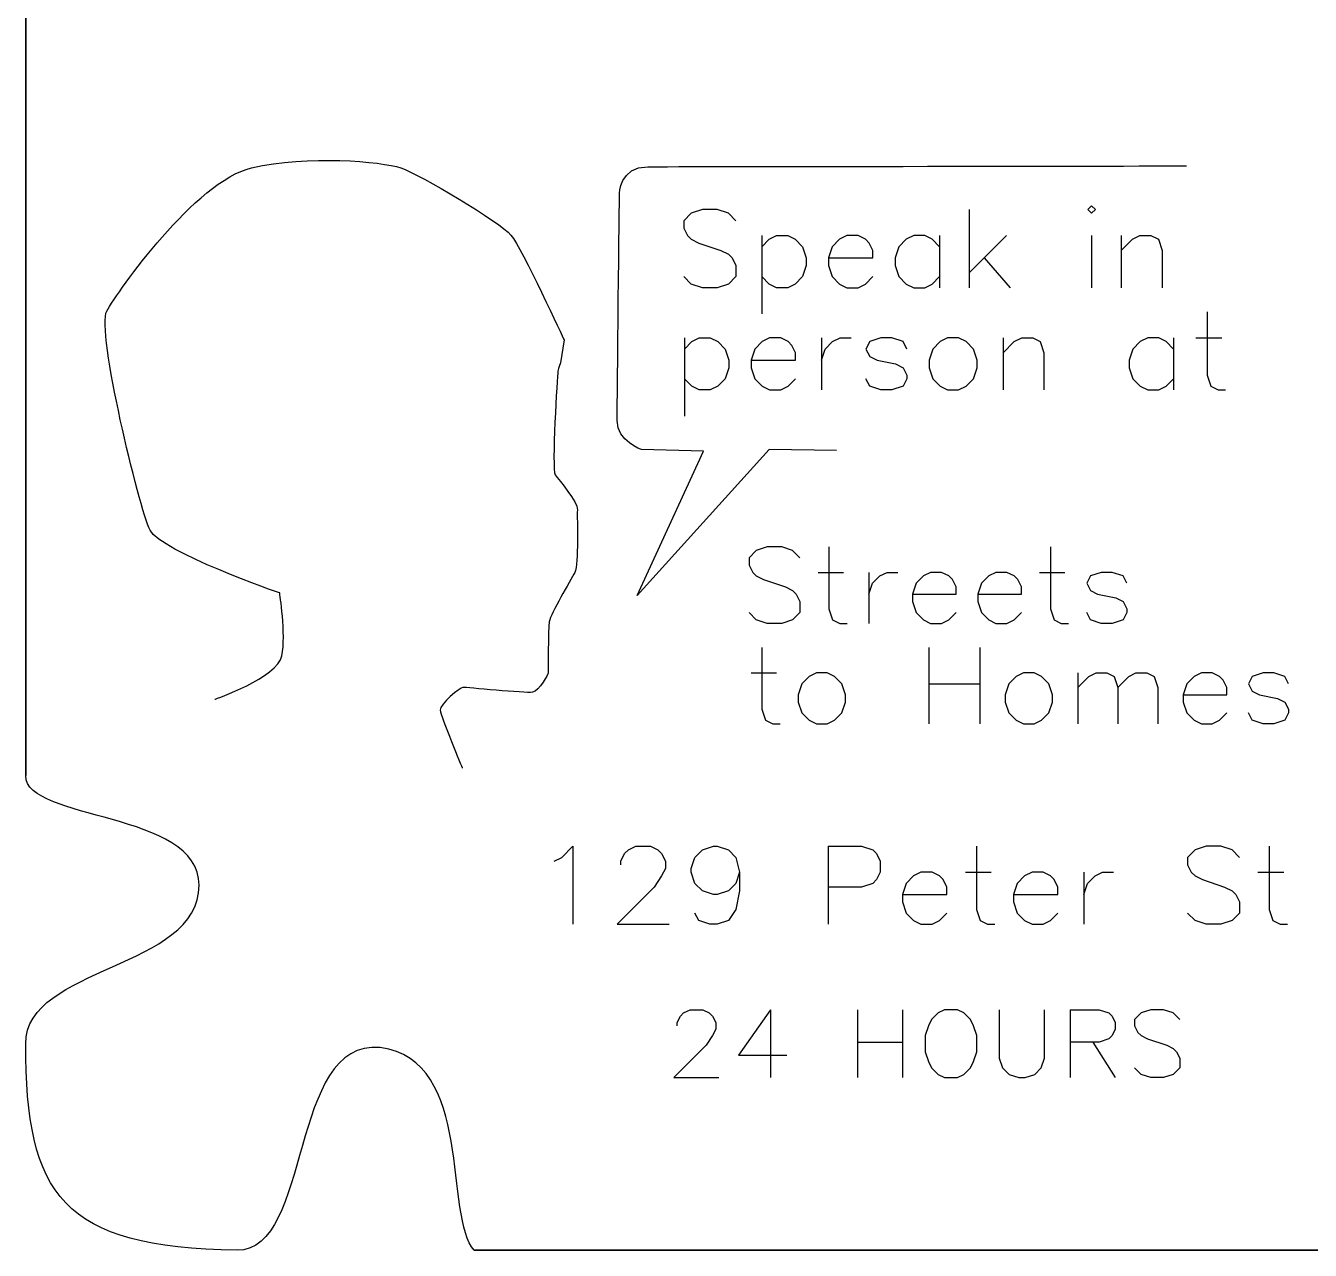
# Model space of a CAD drawing. Extents: x 10.3 to 80.3, y 180.8 to 251.
# Drawn here: x 10.27 to 45.12, y 180.79 to 214.01 of the extents above; entities that cross this region are included whole.
import ezdxf

# ---------------------------------------------------------------- set-up
doc = ezdxf.new("R2010")
doc.units = 0
doc.header["$MEASUREMENT"] = 0
for name, color, linetype in [('CUTOUT', 7, 'CONTINUOUS'), ('GRAPHICS', 7, 'CONTINUOUS'), ('TEXT', 7, 'CONTINUOUS')]:
    doc.layers.add(name, color=color, linetype=linetype)

# ---------------------------------------------------------------- blocks, each defined once
blk = doc.blocks.new('BLOCK_15')
at = {"layer": 'CUTOUT', "color": 7}
blk.add_open_spline([(22.438, 180.793), (21.61, 181.666), (22.445, 185.971), (19.886, 186.292)], degree=3, dxfattribs=at)
blk = doc.blocks.new('BLOCK_16')
at = {"layer": 'CUTOUT', "color": 7}
blk.add_open_spline([(19.886, 186.292), (17.388, 186.53), (18.046, 180.793), (16.004, 180.793)], degree=3, dxfattribs=at)
blk = doc.blocks.new('BLOCK_17')
at = {"layer": 'CUTOUT', "color": 7}
blk.add_open_spline([(16.004, 180.793), (11.259, 180.866), (10.27, 182.281), (10.27, 186.396)], degree=3, dxfattribs=at)
blk = doc.blocks.new('BLOCK_18')
at = {"layer": 'CUTOUT', "color": 7}
blk.add_open_spline([(10.27, 186.396), (10.27, 188.505), (14.973, 188.406), (14.973, 190.699)], degree=3, dxfattribs=at)
blk = doc.blocks.new('BLOCK_19')
at = {"layer": 'CUTOUT', "color": 7}
blk.add_open_spline([(14.973, 190.699), (14.973, 192.721), (10.27, 192.428), (10.27, 193.67)], degree=3, dxfattribs=at)
blk = doc.blocks.new('BLOCK_20')
at = {"layer": 'CUTOUT', "color": 7}
blk.add_open_spline([(74.622, 180.793), (74.622, 180.793), (22.438, 180.793), (22.438, 180.793), (22.438, 180.793), (74.622, 180.793), (74.622, 180.793)], degree=3, knots=[0, 0, 0, 0, 1, 1, 1, 2, 2, 2, 2], dxfattribs=at)
blk = doc.blocks.new('BLOCK_22')
at = {"layer": 'CUTOUT', "color": 7}
blk.add_open_spline([(10.27, 193.67), (10.27, 193.67), (10.27, 244.73), (10.27, 244.73), (10.27, 244.73), (10.27, 193.67), (10.27, 193.67)], degree=3, knots=[0, 0, 0, 0, 1, 1, 1, 2, 2, 2, 2], dxfattribs=at)
blk = doc.blocks.new('BLOCK_30')
at = {"layer": 'GRAPHICS', "color": 7}
blk.add_open_spline([(15.401, 195.739), (15.401, 195.739), (17.101, 196.327), (17.218, 196.916)], degree=3, dxfattribs=at)
blk = doc.blocks.new('BLOCK_31')
at = {"layer": 'GRAPHICS', "color": 7}
blk.add_open_spline([(17.218, 196.916), (17.336, 197.504), (17.16, 198.623), (17.16, 198.623)], degree=3, dxfattribs=at)
blk = doc.blocks.new('BLOCK_32')
at = {"layer": 'GRAPHICS', "color": 7}
blk.add_open_spline([(17.16, 198.623), (17.16, 198.623), (13.936, 199.74), (13.643, 200.328)], degree=3, dxfattribs=at)
blk = doc.blocks.new('BLOCK_33')
at = {"layer": 'GRAPHICS', "color": 7}
blk.add_open_spline([(13.643, 200.328), (13.35, 200.917), (12.177, 205.741), (12.47, 206.27)], degree=3, dxfattribs=at)
blk = doc.blocks.new('BLOCK_34')
at = {"layer": 'GRAPHICS', "color": 7}
blk.add_open_spline([(12.47, 206.27), (12.763, 206.799), (14.874, 209.8), (16.398, 210.153)], degree=3, dxfattribs=at)
blk = doc.blocks.new('BLOCK_35')
at = {"layer": 'GRAPHICS', "color": 7}
blk.add_open_spline([(16.398, 210.153), (17.922, 210.506), (19.915, 210.329), (20.443, 210.153)], degree=3, dxfattribs=at)
blk = doc.blocks.new('BLOCK_36')
at = {"layer": 'GRAPHICS', "color": 7}
blk.add_open_spline([(20.443, 210.153), (20.971, 209.977), (23.14, 208.682), (23.433, 208.329)], degree=3, dxfattribs=at)
blk = doc.blocks.new('BLOCK_37')
at = {"layer": 'GRAPHICS', "color": 7}
blk.add_open_spline([(23.433, 208.329), (23.726, 207.976), (24.873, 205.492), (24.873, 205.492)], degree=3, dxfattribs=at)
blk = doc.blocks.new('BLOCK_38')
at = {"layer": 'GRAPHICS', "color": 7}
blk.add_open_spline([(24.781, 204.862), (24.781, 204.862), (24.722, 204.74), (24.708, 204.637)], degree=3, dxfattribs=at)
blk = doc.blocks.new('BLOCK_39')
at = {"layer": 'GRAPHICS', "color": 7}
blk.add_open_spline([(24.708, 204.637), (24.693, 204.534), (24.532, 201.99), (24.634, 201.828)], degree=3, dxfattribs=at)
blk = doc.blocks.new('BLOCK_40')
at = {"layer": 'GRAPHICS', "color": 7}
blk.add_open_spline([(24.634, 201.828), (24.737, 201.667), (25.25, 201.108), (25.235, 200.873)], degree=3, dxfattribs=at)
blk = doc.blocks.new('BLOCK_41')
at = {"layer": 'GRAPHICS', "color": 7}
blk.add_open_spline([(25.235, 200.873), (25.22, 200.638), (25.279, 199.416), (25.162, 199.181)], degree=3, dxfattribs=at)
blk = doc.blocks.new('BLOCK_42')
at = {"layer": 'GRAPHICS', "color": 7}
blk.add_open_spline([(25.162, 199.181), (25.045, 198.946), (24.502, 198.063), (24.473, 197.842)], degree=3, dxfattribs=at)
blk = doc.blocks.new('BLOCK_43')
at = {"layer": 'GRAPHICS', "color": 7}
blk.add_open_spline([(24.473, 197.842), (24.443, 197.622), (24.443, 196.446), (24.443, 196.446)], degree=3, dxfattribs=at)
blk = doc.blocks.new('BLOCK_44')
at = {"layer": 'GRAPHICS', "color": 7}
blk.add_open_spline([(24.443, 196.446), (24.443, 196.446), (24.209, 195.96), (24.019, 195.93)], degree=3, dxfattribs=at)
blk = doc.blocks.new('BLOCK_45')
at = {"layer": 'GRAPHICS', "color": 7}
blk.add_open_spline([(24.019, 195.93), (23.828, 195.901), (22.202, 196.063), (22.128, 196.063)], degree=3, dxfattribs=at)
blk = doc.blocks.new('BLOCK_46')
at = {"layer": 'GRAPHICS', "color": 7}
blk.add_open_spline([(22.128, 196.063), (22.055, 196.063), (21.498, 195.607), (21.513, 195.445)], degree=3, dxfattribs=at)
blk = doc.blocks.new('BLOCK_47')
at = {"layer": 'GRAPHICS', "color": 7}
blk.add_open_spline([(21.513, 195.445), (21.527, 195.284), (22.113, 193.871), (22.113, 193.871)], degree=3, dxfattribs=at)
blk = doc.blocks.new('BLOCK_48')
at = {"layer": 'GRAPHICS', "color": 7}
blk.add_lwpolyline([(24.873, 205.492), (24.781, 204.862)], dxfattribs=at)
blk = doc.blocks.new('BLOCK_49')
at = {"layer": 'GRAPHICS', "color": 7}
blk.add_open_spline([(26.977, 202.51), (26.977, 202.51), (26.313, 202.739), (26.313, 203.3)], degree=3, dxfattribs=at)
blk = doc.blocks.new('BLOCK_50')
at = {"layer": 'GRAPHICS', "color": 7}
blk.add_open_spline([(26.313, 203.3), (26.313, 203.862), (26.376, 209.437), (26.376, 209.437)], degree=3, dxfattribs=at)
blk = doc.blocks.new('BLOCK_51')
at = {"layer": 'GRAPHICS', "color": 7}
blk.add_open_spline([(26.376, 209.437), (26.376, 209.437), (26.376, 210.185), (27.143, 210.185)], degree=3, dxfattribs=at)
blk = doc.blocks.new('BLOCK_52')
at = {"layer": 'GRAPHICS', "color": 7}
blk.add_open_spline([(27.143, 210.185), (27.909, 210.185), (41.754, 210.206), (41.754, 210.206)], degree=3, dxfattribs=at)
blk = doc.blocks.new('BLOCK_55')
at = {"layer": 'GRAPHICS', "color": 7}
blk.add_lwpolyline([(32.262, 202.489), (30.438, 202.51), (26.852, 198.558), (28.655, 202.468), (26.977, 202.51)], dxfattribs=at)
blk = doc.blocks.new('BLOCK_199')
at = {"layer": 'TEXT', "color": 7}
blk.add_lwpolyline([(29.532, 208.719), (29.33, 208.921), (29.029, 209.022), (28.626, 209.022), (28.325, 208.921), (28.124, 208.719), (28.124, 208.517), (28.224, 208.315), (28.325, 208.215), (28.526, 208.114), (29.129, 207.912), (29.33, 207.811), (29.431, 207.71), (29.532, 207.508), (29.532, 207.205), (29.33, 207.003), (29.029, 206.902), (28.626, 206.902), (28.325, 207.003), (28.124, 207.205)], dxfattribs=at)
blk = doc.blocks.new('BLOCK_200')
at = {"layer": 'TEXT', "color": 7}
blk.add_lwpolyline([(30.235, 208.315), (30.235, 206.197)], dxfattribs=at)
blk = doc.blocks.new('BLOCK_201')
at = {"layer": 'TEXT', "color": 7}
blk.add_lwpolyline([(30.235, 208.013), (30.436, 208.215), (30.637, 208.315), (30.939, 208.315), (31.14, 208.215), (31.341, 208.013), (31.442, 207.71), (31.442, 207.508), (31.341, 207.205), (31.14, 207.003), (30.939, 206.902), (30.637, 206.902), (30.436, 207.003), (30.235, 207.205)], dxfattribs=at)
blk = doc.blocks.new('BLOCK_202')
at = {"layer": 'TEXT', "color": 7}
blk.add_lwpolyline([(32.045, 207.71), (33.252, 207.71), (33.252, 207.912), (33.151, 208.114), (33.051, 208.215), (32.85, 208.315), (32.548, 208.315), (32.347, 208.215), (32.146, 208.013), (32.045, 207.71), (32.045, 207.508), (32.146, 207.205), (32.347, 207.003), (32.548, 206.902), (32.85, 206.902), (33.051, 207.003), (33.252, 207.205)], dxfattribs=at)
blk = doc.blocks.new('BLOCK_203')
at = {"layer": 'TEXT', "color": 7}
blk.add_lwpolyline([(35.062, 208.315), (35.062, 206.902)], dxfattribs=at)
blk = doc.blocks.new('BLOCK_204')
at = {"layer": 'TEXT', "color": 7}
blk.add_lwpolyline([(35.062, 208.013), (34.861, 208.215), (34.66, 208.315), (34.358, 208.315), (34.157, 208.215), (33.956, 208.013), (33.855, 207.71), (33.855, 207.508), (33.956, 207.205), (34.157, 207.003), (34.358, 206.902), (34.66, 206.902), (34.861, 207.003), (35.062, 207.205)], dxfattribs=at)
blk = doc.blocks.new('BLOCK_205')
at = {"layer": 'TEXT', "color": 7}
blk.add_lwpolyline([(35.866, 209.022), (35.866, 206.902)], dxfattribs=at)
blk = doc.blocks.new('BLOCK_206')
at = {"layer": 'TEXT', "color": 7}
blk.add_lwpolyline([(36.872, 208.315), (35.866, 207.306)], dxfattribs=at)
blk = doc.blocks.new('BLOCK_207')
at = {"layer": 'TEXT', "color": 7}
blk.add_lwpolyline([(36.268, 207.71), (36.972, 206.902)], dxfattribs=at)
blk = doc.blocks.new('BLOCK_208')
at = {"layer": 'TEXT', "color": 7}
blk.add_lwpolyline([(39.084, 209.022), (39.185, 208.921), (39.285, 209.022), (39.185, 209.123), (39.084, 209.022)], dxfattribs=at)
blk = doc.blocks.new('BLOCK_209')
at = {"layer": 'TEXT', "color": 7}
blk.add_lwpolyline([(39.185, 208.315), (39.185, 206.902)], dxfattribs=at)
blk = doc.blocks.new('BLOCK_210')
at = {"layer": 'TEXT', "color": 7}
blk.add_lwpolyline([(39.989, 208.315), (39.989, 206.902)], dxfattribs=at)
blk = doc.blocks.new('BLOCK_211')
at = {"layer": 'TEXT', "color": 7}
blk.add_lwpolyline([(39.989, 207.912), (40.291, 208.215), (40.492, 208.315), (40.793, 208.315), (40.994, 208.215), (41.095, 207.912), (41.095, 206.902)], dxfattribs=at)
blk = doc.blocks.new('BLOCK_212')
at = {"layer": 'TEXT', "color": 7}
blk.add_lwpolyline([(28.136, 205.54), (28.136, 203.421)], dxfattribs=at)
blk = doc.blocks.new('BLOCK_213')
at = {"layer": 'TEXT', "color": 7}
blk.add_lwpolyline([(28.136, 205.238), (28.337, 205.439), (28.538, 205.54), (28.84, 205.54), (29.041, 205.439), (29.242, 205.238), (29.343, 204.935), (29.343, 204.733), (29.242, 204.43), (29.041, 204.229), (28.84, 204.128), (28.538, 204.128), (28.337, 204.229), (28.136, 204.43)], dxfattribs=at)
blk = doc.blocks.new('BLOCK_214')
at = {"layer": 'TEXT', "color": 7}
blk.add_lwpolyline([(29.946, 204.935), (31.153, 204.935), (31.153, 205.137), (31.052, 205.338), (30.952, 205.439), (30.751, 205.54), (30.449, 205.54), (30.248, 205.439), (30.046, 205.238), (29.946, 204.935), (29.946, 204.733), (30.046, 204.43), (30.248, 204.229), (30.449, 204.128), (30.751, 204.128), (30.952, 204.229), (31.153, 204.43)], dxfattribs=at)
blk = doc.blocks.new('BLOCK_215')
at = {"layer": 'TEXT', "color": 7}
blk.add_lwpolyline([(31.857, 205.54), (31.857, 204.128)], dxfattribs=at)
blk = doc.blocks.new('BLOCK_216')
at = {"layer": 'TEXT', "color": 7}
blk.add_lwpolyline([(31.857, 204.935), (31.957, 205.238), (32.158, 205.439), (32.359, 205.54), (32.661, 205.54)], dxfattribs=at)
blk = doc.blocks.new('BLOCK_217')
at = {"layer": 'TEXT', "color": 7}
blk.add_lwpolyline([(34.169, 205.238), (34.069, 205.439), (33.767, 205.54), (33.465, 205.54), (33.164, 205.439), (33.063, 205.238), (33.164, 205.036), (33.365, 204.935), (33.868, 204.834), (34.069, 204.733), (34.169, 204.531), (34.169, 204.43), (34.069, 204.229), (33.767, 204.128), (33.465, 204.128), (33.164, 204.229), (33.063, 204.43)], dxfattribs=at)
blk = doc.blocks.new('BLOCK_218')
at = {"layer": 'TEXT', "color": 7}
blk.add_lwpolyline([(35.276, 205.54), (35.074, 205.439), (34.873, 205.238), (34.773, 204.935), (34.773, 204.733), (34.873, 204.43), (35.074, 204.229), (35.276, 204.128), (35.577, 204.128), (35.778, 204.229), (35.979, 204.43), (36.08, 204.733), (36.08, 204.935), (35.979, 205.238), (35.778, 205.439), (35.577, 205.54), (35.276, 205.54)], dxfattribs=at)
blk = doc.blocks.new('BLOCK_219')
at = {"layer": 'TEXT', "color": 7}
blk.add_lwpolyline([(36.784, 205.54), (36.784, 204.128)], dxfattribs=at)
blk = doc.blocks.new('BLOCK_220')
at = {"layer": 'TEXT', "color": 7}
blk.add_lwpolyline([(36.784, 205.137), (37.085, 205.439), (37.287, 205.54), (37.588, 205.54), (37.79, 205.439), (37.89, 205.137), (37.89, 204.128)], dxfattribs=at)
blk = doc.blocks.new('BLOCK_221')
at = {"layer": 'TEXT', "color": 7}
blk.add_lwpolyline([(41.409, 205.54), (41.409, 204.128)], dxfattribs=at)
blk = doc.blocks.new('BLOCK_222')
at = {"layer": 'TEXT', "color": 7}
blk.add_lwpolyline([(41.409, 205.238), (41.208, 205.439), (41.007, 205.54), (40.705, 205.54), (40.504, 205.439), (40.303, 205.238), (40.203, 204.935), (40.203, 204.733), (40.303, 204.43), (40.504, 204.229), (40.705, 204.128), (41.007, 204.128), (41.208, 204.229), (41.409, 204.43)], dxfattribs=at)
blk = doc.blocks.new('BLOCK_223')
at = {"layer": 'TEXT', "color": 7}
blk.add_lwpolyline([(42.315, 206.247), (42.315, 204.531), (42.415, 204.229), (42.616, 204.128), (42.817, 204.128)], dxfattribs=at)
blk = doc.blocks.new('BLOCK_224')
at = {"layer": 'TEXT', "color": 7}
blk.add_lwpolyline([(42.013, 205.54), (42.716, 205.54)], dxfattribs=at)
blk = doc.blocks.new('BLOCK_572')
at = {"layer": 'TEXT', "color": 7}
blk.add_lwpolyline([(31.27, 199.577), (31.073, 199.775), (30.778, 199.874), (30.384, 199.874), (30.088, 199.775), (29.891, 199.577), (29.891, 199.38), (29.99, 199.182), (30.088, 199.083), (30.285, 198.984), (30.876, 198.787), (31.073, 198.688), (31.172, 198.589), (31.27, 198.392), (31.27, 198.095), (31.073, 197.897), (30.778, 197.798), (30.384, 197.798), (30.088, 197.897), (29.891, 198.095)], dxfattribs=at)
blk = doc.blocks.new('BLOCK_573')
at = {"layer": 'TEXT', "color": 7}
blk.add_lwpolyline([(32.059, 199.874), (32.059, 198.193), (32.157, 197.897), (32.354, 197.798), (32.551, 197.798)], dxfattribs=at)
blk = doc.blocks.new('BLOCK_574')
at = {"layer": 'TEXT', "color": 7}
blk.add_lwpolyline([(31.763, 199.182), (32.453, 199.182)], dxfattribs=at)
blk = doc.blocks.new('BLOCK_575')
at = {"layer": 'TEXT', "color": 7}
blk.add_lwpolyline([(33.142, 199.182), (33.142, 197.798)], dxfattribs=at)
blk = doc.blocks.new('BLOCK_576')
at = {"layer": 'TEXT', "color": 7}
blk.add_lwpolyline([(33.142, 198.589), (33.241, 198.885), (33.438, 199.083), (33.634, 199.182), (33.93, 199.182)], dxfattribs=at)
blk = doc.blocks.new('BLOCK_577')
at = {"layer": 'TEXT', "color": 7}
blk.add_lwpolyline([(34.324, 198.589), (35.506, 198.589), (35.506, 198.787), (35.407, 198.984), (35.309, 199.083), (35.112, 199.182), (34.816, 199.182), (34.619, 199.083), (34.423, 198.885), (34.324, 198.589), (34.324, 198.392), (34.423, 198.095), (34.619, 197.897), (34.816, 197.798), (35.112, 197.798), (35.309, 197.897), (35.506, 198.095)], dxfattribs=at)
blk = doc.blocks.new('BLOCK_578')
at = {"layer": 'TEXT', "color": 7}
blk.add_lwpolyline([(36.097, 198.589), (37.279, 198.589), (37.279, 198.787), (37.181, 198.984), (37.082, 199.083), (36.885, 199.182), (36.589, 199.182), (36.392, 199.083), (36.195, 198.885), (36.097, 198.589), (36.097, 198.392), (36.195, 198.095), (36.392, 197.897), (36.589, 197.798), (36.885, 197.798), (37.082, 197.897), (37.279, 198.095)], dxfattribs=at)
blk = doc.blocks.new('BLOCK_579')
at = {"layer": 'TEXT', "color": 7}
blk.add_lwpolyline([(38.067, 199.874), (38.067, 198.193), (38.165, 197.897), (38.362, 197.798), (38.559, 197.798)], dxfattribs=at)
blk = doc.blocks.new('BLOCK_580')
at = {"layer": 'TEXT', "color": 7}
blk.add_lwpolyline([(37.771, 199.182), (38.461, 199.182)], dxfattribs=at)
blk = doc.blocks.new('BLOCK_581')
at = {"layer": 'TEXT', "color": 7}
blk.add_lwpolyline([(40.136, 198.885), (40.037, 199.083), (39.742, 199.182), (39.446, 199.182), (39.15, 199.083), (39.052, 198.885), (39.15, 198.688), (39.347, 198.589), (39.84, 198.49), (40.037, 198.392), (40.136, 198.193), (40.136, 198.095), (40.037, 197.897), (39.742, 197.798), (39.446, 197.798), (39.15, 197.897), (39.052, 198.095)], dxfattribs=at)
blk = doc.blocks.new('BLOCK_582')
at = {"layer": 'TEXT', "color": 7}
blk.add_lwpolyline([(30.241, 197.147), (30.241, 195.468), (30.34, 195.171), (30.536, 195.072), (30.734, 195.072)], dxfattribs=at)
blk = doc.blocks.new('BLOCK_583')
at = {"layer": 'TEXT', "color": 7}
blk.add_lwpolyline([(29.945, 196.456), (30.635, 196.456)], dxfattribs=at)
blk = doc.blocks.new('BLOCK_584')
at = {"layer": 'TEXT', "color": 7}
blk.add_lwpolyline([(31.718, 196.456), (31.521, 196.358), (31.325, 196.16), (31.226, 195.863), (31.226, 195.665), (31.325, 195.369), (31.521, 195.171), (31.718, 195.072), (32.014, 195.072), (32.211, 195.171), (32.408, 195.369), (32.507, 195.665), (32.507, 195.863), (32.408, 196.16), (32.211, 196.358), (32.014, 196.456), (31.718, 196.456)], dxfattribs=at)
blk = doc.blocks.new('BLOCK_585')
at = {"layer": 'TEXT', "color": 7}
blk.add_lwpolyline([(34.772, 197.147), (34.772, 195.072)], dxfattribs=at)
blk = doc.blocks.new('BLOCK_586')
at = {"layer": 'TEXT', "color": 7}
blk.add_lwpolyline([(36.151, 197.147), (36.151, 195.072)], dxfattribs=at)
blk = doc.blocks.new('BLOCK_587')
at = {"layer": 'TEXT', "color": 7}
blk.add_lwpolyline([(34.772, 196.16), (36.151, 196.16)], dxfattribs=at)
blk = doc.blocks.new('BLOCK_588')
at = {"layer": 'TEXT', "color": 7}
blk.add_lwpolyline([(37.333, 196.456), (37.136, 196.358), (36.939, 196.16), (36.841, 195.863), (36.841, 195.665), (36.939, 195.369), (37.136, 195.171), (37.333, 195.072), (37.629, 195.072), (37.826, 195.171), (38.023, 195.369), (38.121, 195.665), (38.121, 195.863), (38.023, 196.16), (37.826, 196.358), (37.629, 196.456), (37.333, 196.456)], dxfattribs=at)
blk = doc.blocks.new('BLOCK_589')
at = {"layer": 'TEXT', "color": 7}
blk.add_lwpolyline([(38.811, 196.456), (38.811, 195.072)], dxfattribs=at)
blk = doc.blocks.new('BLOCK_590')
at = {"layer": 'TEXT', "color": 7}
blk.add_lwpolyline([(38.811, 196.061), (39.106, 196.358), (39.303, 196.456), (39.599, 196.456), (39.796, 196.358), (39.894, 196.061), (39.894, 195.072)], dxfattribs=at)
blk = doc.blocks.new('BLOCK_591')
at = {"layer": 'TEXT', "color": 7}
blk.add_lwpolyline([(39.894, 196.061), (40.19, 196.358), (40.387, 196.456), (40.682, 196.456), (40.879, 196.358), (40.978, 196.061), (40.978, 195.072)], dxfattribs=at)
blk = doc.blocks.new('BLOCK_592')
at = {"layer": 'TEXT', "color": 7}
blk.add_lwpolyline([(41.667, 195.863), (42.849, 195.863), (42.849, 196.061), (42.751, 196.259), (42.652, 196.358), (42.455, 196.456), (42.16, 196.456), (41.963, 196.358), (41.766, 196.16), (41.667, 195.863), (41.667, 195.665), (41.766, 195.369), (41.963, 195.171), (42.16, 195.072), (42.455, 195.072), (42.652, 195.171), (42.849, 195.369)], dxfattribs=at)
blk = doc.blocks.new('BLOCK_593')
at = {"layer": 'TEXT', "color": 7}
blk.add_lwpolyline([(44.524, 196.16), (44.425, 196.358), (44.13, 196.456), (43.834, 196.456), (43.539, 196.358), (43.44, 196.16), (43.539, 195.962), (43.736, 195.863), (44.228, 195.764), (44.425, 195.665), (44.524, 195.468), (44.524, 195.369), (44.425, 195.171), (44.13, 195.072), (43.834, 195.072), (43.539, 195.171), (43.44, 195.369)], dxfattribs=at)
blk = doc.blocks.new('BLOCK_594')
at = {"layer": 'TEXT', "color": 7}
blk.add_lwpolyline([(24.608, 191.35), (24.809, 191.451), (25.11, 191.754), (25.11, 189.636)], dxfattribs=at)
blk = doc.blocks.new('BLOCK_595')
at = {"layer": 'TEXT', "color": 7}
blk.add_lwpolyline([(26.416, 191.249), (26.416, 191.35), (26.517, 191.552), (26.617, 191.653), (26.818, 191.754), (27.22, 191.754), (27.421, 191.653), (27.521, 191.552), (27.622, 191.35), (27.622, 191.149), (27.521, 190.948), (27.32, 190.645), (26.316, 189.636), (27.722, 189.636)], dxfattribs=at)
blk = doc.blocks.new('BLOCK_596')
at = {"layer": 'TEXT', "color": 7}
blk.add_lwpolyline([(29.631, 191.048), (29.531, 190.746), (29.33, 190.544), (29.029, 190.443), (28.928, 190.443), (28.626, 190.544), (28.425, 190.746), (28.325, 191.048), (28.325, 191.149), (28.425, 191.451), (28.626, 191.653), (28.928, 191.754), (29.029, 191.754), (29.33, 191.653), (29.531, 191.451), (29.631, 191.048), (29.631, 190.544), (29.531, 190.04), (29.33, 189.737), (29.029, 189.636), (28.828, 189.636), (28.526, 189.737), (28.425, 189.939)], dxfattribs=at)
blk = doc.blocks.new('BLOCK_597')
at = {"layer": 'TEXT', "color": 7}
blk.add_lwpolyline([(32.042, 191.754), (32.042, 189.636)], dxfattribs=at)
blk = doc.blocks.new('BLOCK_598')
at = {"layer": 'TEXT', "color": 7}
blk.add_lwpolyline([(32.042, 191.754), (32.946, 191.754), (33.248, 191.653), (33.348, 191.552), (33.449, 191.35), (33.449, 191.048), (33.348, 190.847), (33.248, 190.746), (32.946, 190.645), (32.042, 190.645)], dxfattribs=at)
blk = doc.blocks.new('BLOCK_599')
at = {"layer": 'TEXT', "color": 7}
blk.add_lwpolyline([(34.051, 190.443), (35.257, 190.443), (35.257, 190.645), (35.157, 190.847), (35.057, 190.948), (34.855, 191.048), (34.554, 191.048), (34.353, 190.948), (34.152, 190.746), (34.051, 190.443), (34.051, 190.241), (34.152, 189.939), (34.353, 189.737), (34.554, 189.636), (34.855, 189.636), (35.057, 189.737), (35.257, 189.939)], dxfattribs=at)
blk = doc.blocks.new('BLOCK_600')
at = {"layer": 'TEXT', "color": 7}
blk.add_lwpolyline([(36.061, 191.754), (36.061, 190.04), (36.162, 189.737), (36.363, 189.636), (36.563, 189.636)], dxfattribs=at)
blk = doc.blocks.new('BLOCK_601')
at = {"layer": 'TEXT', "color": 7}
blk.add_lwpolyline([(35.76, 191.048), (36.463, 191.048)], dxfattribs=at)
blk = doc.blocks.new('BLOCK_602')
at = {"layer": 'TEXT', "color": 7}
blk.add_lwpolyline([(37.066, 190.443), (38.271, 190.443), (38.271, 190.645), (38.171, 190.847), (38.07, 190.948), (37.869, 191.048), (37.568, 191.048), (37.367, 190.948), (37.166, 190.746), (37.066, 190.443), (37.066, 190.241), (37.166, 189.939), (37.367, 189.737), (37.568, 189.636), (37.869, 189.636), (38.07, 189.737), (38.271, 189.939)], dxfattribs=at)
blk = doc.blocks.new('BLOCK_603')
at = {"layer": 'TEXT', "color": 7}
blk.add_lwpolyline([(38.974, 191.048), (38.974, 189.636)], dxfattribs=at)
blk = doc.blocks.new('BLOCK_604')
at = {"layer": 'TEXT', "color": 7}
blk.add_lwpolyline([(38.974, 190.443), (39.075, 190.746), (39.276, 190.948), (39.477, 191.048), (39.778, 191.048)], dxfattribs=at)
blk = doc.blocks.new('BLOCK_605')
at = {"layer": 'TEXT', "color": 7}
blk.add_lwpolyline([(43.194, 191.451), (42.993, 191.653), (42.692, 191.754), (42.29, 191.754), (41.989, 191.653), (41.788, 191.451), (41.788, 191.249), (41.888, 191.048), (41.989, 190.948), (42.19, 190.847), (42.792, 190.645), (42.993, 190.544), (43.094, 190.443), (43.194, 190.241), (43.194, 189.939), (42.993, 189.737), (42.692, 189.636), (42.29, 189.636), (41.989, 189.737), (41.788, 189.939)], dxfattribs=at)
blk = doc.blocks.new('BLOCK_606')
at = {"layer": 'TEXT', "color": 7}
blk.add_lwpolyline([(43.998, 191.754), (43.998, 190.04), (44.098, 189.737), (44.299, 189.636), (44.5, 189.636)], dxfattribs=at)
blk = doc.blocks.new('BLOCK_607')
at = {"layer": 'TEXT', "color": 7}
blk.add_lwpolyline([(43.696, 191.048), (44.4, 191.048)], dxfattribs=at)
blk = doc.blocks.new('BLOCK_608')
at = {"layer": 'TEXT', "color": 7}
blk.add_lwpolyline([(27.94, 186.879), (27.94, 186.968), (28.028, 187.143), (28.115, 187.23), (28.29, 187.319), (28.64, 187.319), (28.814, 187.23), (28.902, 187.143), (28.989, 186.968), (28.989, 186.792), (28.902, 186.617), (28.727, 186.353), (27.853, 185.476), (29.076, 185.476)], dxfattribs=at)
blk = doc.blocks.new('BLOCK_609')
at = {"layer": 'TEXT', "color": 7}
blk.add_lwpolyline([(30.475, 187.319), (29.601, 186.09), (30.912, 186.09)], dxfattribs=at)
blk = doc.blocks.new('BLOCK_610')
at = {"layer": 'TEXT', "color": 7}
blk.add_lwpolyline([(30.475, 187.319), (30.475, 185.476)], dxfattribs=at)
blk = doc.blocks.new('BLOCK_611')
at = {"layer": 'TEXT', "color": 7}
blk.add_lwpolyline([(32.835, 187.319), (32.835, 185.476)], dxfattribs=at)
blk = doc.blocks.new('BLOCK_612')
at = {"layer": 'TEXT', "color": 7}
blk.add_lwpolyline([(34.058, 187.319), (34.058, 185.476)], dxfattribs=at)
blk = doc.blocks.new('BLOCK_613')
at = {"layer": 'TEXT', "color": 7}
blk.add_lwpolyline([(32.835, 186.442), (34.058, 186.442)], dxfattribs=at)
blk = doc.blocks.new('BLOCK_614')
at = {"layer": 'TEXT', "color": 7}
blk.add_lwpolyline([(35.194, 187.319), (35.02, 187.23), (34.845, 187.055), (34.758, 186.879), (34.67, 186.617), (34.67, 186.178), (34.758, 185.915), (34.845, 185.74), (35.02, 185.564), (35.194, 185.476), (35.544, 185.476), (35.719, 185.564), (35.894, 185.74), (35.981, 185.915), (36.069, 186.178), (36.069, 186.617), (35.981, 186.879), (35.894, 187.055), (35.719, 187.23), (35.544, 187.319), (35.194, 187.319)], dxfattribs=at)
blk = doc.blocks.new('BLOCK_615')
at = {"layer": 'TEXT', "color": 7}
blk.add_lwpolyline([(36.68, 187.319), (36.68, 186.002), (36.768, 185.74), (36.943, 185.564), (37.205, 185.476), (37.379, 185.476), (37.641, 185.564), (37.816, 185.74), (37.904, 186.002), (37.904, 187.319)], dxfattribs=at)
blk = doc.blocks.new('BLOCK_616')
at = {"layer": 'TEXT', "color": 7}
blk.add_lwpolyline([(38.603, 187.319), (38.603, 185.476)], dxfattribs=at)
blk = doc.blocks.new('BLOCK_617')
at = {"layer": 'TEXT', "color": 7}
blk.add_lwpolyline([(38.603, 187.319), (39.39, 187.319), (39.652, 187.23), (39.739, 187.143), (39.827, 186.968), (39.827, 186.792), (39.739, 186.617), (39.652, 186.529), (39.39, 186.442), (38.603, 186.442)], dxfattribs=at)
blk = doc.blocks.new('BLOCK_618')
at = {"layer": 'TEXT', "color": 7}
blk.add_lwpolyline([(39.215, 186.442), (39.827, 185.476)], dxfattribs=at)
blk = doc.blocks.new('BLOCK_619')
at = {"layer": 'TEXT', "color": 7}
blk.add_lwpolyline([(41.575, 187.055), (41.4, 187.23), (41.138, 187.319), (40.788, 187.319), (40.526, 187.23), (40.351, 187.055), (40.351, 186.879), (40.439, 186.704), (40.526, 186.617), (40.701, 186.529), (41.225, 186.353), (41.4, 186.266), (41.487, 186.178), (41.575, 186.002), (41.575, 185.74), (41.4, 185.564), (41.138, 185.476), (40.788, 185.476), (40.526, 185.564), (40.351, 185.74)], dxfattribs=at)

msp = doc.modelspace()

# ---------------------------------------------------------------- block references
at = {"layer": 'CUTOUT'}
for name in ['BLOCK_22', 'BLOCK_19', 'BLOCK_18', 'BLOCK_16', 'BLOCK_17', 'BLOCK_15', 'BLOCK_20']:
    msp.add_blockref(name, (0, 0), dxfattribs=at)
at = {"layer": 'GRAPHICS'}
for name in ['BLOCK_35', 'BLOCK_34', 'BLOCK_36', 'BLOCK_51', 'BLOCK_52', 'BLOCK_50', 'BLOCK_37', 'BLOCK_33', 'BLOCK_48', 'BLOCK_39', 'BLOCK_38', 'BLOCK_49', 'BLOCK_55', 'BLOCK_40', 'BLOCK_41', 'BLOCK_32', 'BLOCK_42', 'BLOCK_31', 'BLOCK_43', 'BLOCK_30', 'BLOCK_44', 'BLOCK_46', 'BLOCK_45', 'BLOCK_47']:
    msp.add_blockref(name, (0, 0), dxfattribs=at)
at = {"layer": 'TEXT'}
for name in ['BLOCK_208', 'BLOCK_199', 'BLOCK_205', 'BLOCK_200', 'BLOCK_201', 'BLOCK_202', 'BLOCK_204', 'BLOCK_203', 'BLOCK_206', 'BLOCK_209', 'BLOCK_210', 'BLOCK_211', 'BLOCK_207', 'BLOCK_223', 'BLOCK_212', 'BLOCK_213', 'BLOCK_214', 'BLOCK_215', 'BLOCK_216', 'BLOCK_217', 'BLOCK_218', 'BLOCK_219', 'BLOCK_220', 'BLOCK_222', 'BLOCK_221', 'BLOCK_224', 'BLOCK_572', 'BLOCK_573', 'BLOCK_579', 'BLOCK_574', 'BLOCK_575', 'BLOCK_576', 'BLOCK_577', 'BLOCK_578', 'BLOCK_580', 'BLOCK_581', 'BLOCK_582', 'BLOCK_585', 'BLOCK_586', 'BLOCK_583', 'BLOCK_584', 'BLOCK_588', 'BLOCK_589', 'BLOCK_590', 'BLOCK_591', 'BLOCK_592', 'BLOCK_593', 'BLOCK_587', 'BLOCK_594', 'BLOCK_595', 'BLOCK_596', 'BLOCK_597', 'BLOCK_598', 'BLOCK_600', 'BLOCK_605', 'BLOCK_606', 'BLOCK_599', 'BLOCK_601', 'BLOCK_602', 'BLOCK_603', 'BLOCK_604', 'BLOCK_607', 'BLOCK_608', 'BLOCK_609', 'BLOCK_610', 'BLOCK_611', 'BLOCK_612', 'BLOCK_614', 'BLOCK_615', 'BLOCK_616', 'BLOCK_617', 'BLOCK_619', 'BLOCK_613', 'BLOCK_618']:
    msp.add_blockref(name, (0, 0), dxfattribs=at)

doc.saveas('drawing.dxf')
